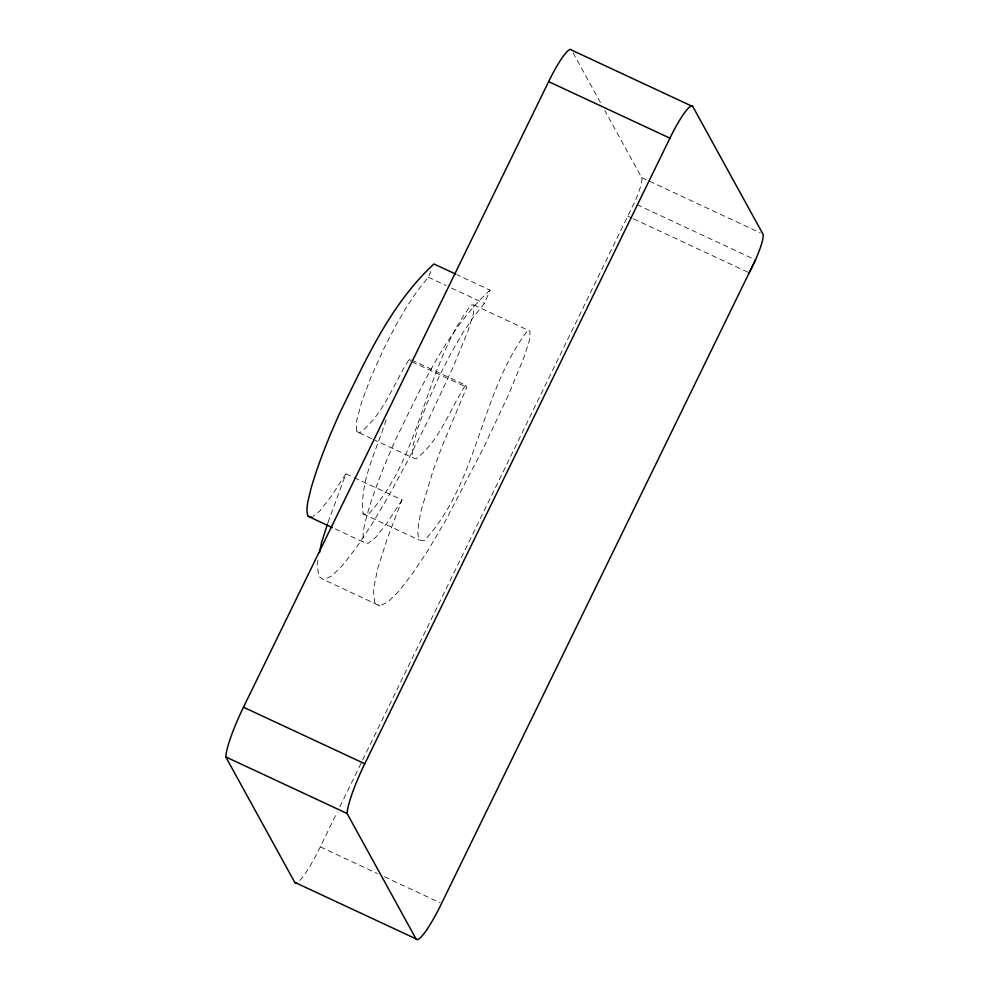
<?xml version="1.0" encoding="UTF-8"?>
<svg xmlns="http://www.w3.org/2000/svg" width="989" height="989" viewBox="0 0 989 989"><rect width="100%" height="100%" fill="white"/><g stroke="black" fill="none" stroke-linecap="round" stroke-linejoin="round"><path stroke-width="0.74" stroke-dasharray="4.95 3.71" d="M386.093 419.806C376.76 450.168 359.39 481.371 363.074 513.872L368.093 514.589C422.451 456.003 423.712 367.636 471.098 305.057L473.929 304.958L473.57 313.352L468.143 330.61L452.851 367.673L428.954 418.582L408.544 459.18L389.641 494.216L372.235 523.688L356.324 547.597L342.602 565.251L331.76 575.957L323.786 579.715L318.681 576.513L317.209 564.089L318.359 558.365M473.929 304.958L530.017 331.117L529.671 339.511L524.232 356.757L508.952 393.832L485.043 444.741L445.73 520.362L428.324 549.835L412.425 573.744L398.703 591.41L387.849 602.103L379.875 605.861L323.786 579.715M327.977 522.526L345.927 473.793L352.764 476.982M354.136 477.625L402.029 499.94L387.317 538.622L377.613 568.799L373.298 590.235L374.769 602.672L379.875 605.861M371.629 438.634L356.572 431.612L356.386 421.673L361.566 402.3L371.147 376.673L384.189 347.955L395.563 325.888L406.702 306.751L417.63 290.531L428.336 277.254L432.267 267.97M356.572 431.612L359.947 432.675C383.819 414.317 393.56 383.547 409.434 358.982L465.535 385.141C449.661 409.706 439.907 440.476 416.048 458.834L412.673 457.771L412.487 447.832L417.667 428.46L427.248 402.832L440.29 374.114L451.652 352.035L462.803 332.897L473.731 316.69L484.437 303.4L490.062 290.148L457.215 274.843M465.535 385.141L466.746 387.342L442.194 445.952L433.12 470.492L421.339 509.694L418.557 523.676L417.84 533.776L419.175 540.031L424.194 540.736C478.54 482.15 479.813 393.783 527.199 331.204L530.017 331.117M299.791 880.507A47.682 7.393 -65 0 0 320.275 846.893L337.175 812.241M339.882 806.69L635.643 199.988A30.461 4.722 -65 0 0 641.676 177.587L604.774 110.471M345.927 473.793L331.018 496.713L319.793 510.967L313.216 516.332M402.029 499.94L387.107 522.872L375.894 537.126L368.217 543.381L363.927 542.318L333.825 528.287M490.062 290.148C446.472 330.363 421.969 386.007 396.255 438.312C384.981 463.322 374.559 488.789 366.956 515.182C365.151 524.022 361.442 533.244 363.927 542.318M641.676 177.587L760.182 232.835M636.978 204.624L752.691 258.574M627.891 216.232L632.07 218.186M633.467 218.829L749.18 272.779M428.336 277.254L446.126 285.549M451.602 288.096L484.437 303.4M412.017 361.826L466.746 387.342M372.989 439.264L412.673 457.771M363.074 513.872L419.175 540.031M320.275 846.893L377.439 873.534M384.412 876.786L440.179 902.784M573.039 52.751L601.089 103.758M409.434 358.982L410.645 361.183"/><path stroke-width="1.48" d="M319.509 552.653L321.512 542.652L327.52 523.972M755.485 259.872L441.564 903.439A47.682 7.393 -65 0 1 416.01 938.87L294.722 882.324L225.789 756.931A50.142 7.764 -65 0 1 243.479 707.209L548.635 81.617A43.467 6.738 -65 0 1 571.568 50.068L692.856 106.614L762.964 234.133A30.461 4.722 -65 0 1 756.931 256.534L755.139 260.663A30.461 4.722 -65 0 1 749.18 272.779M416.01 938.87L347.077 813.477A50.142 7.764 -65 0 1 364.78 763.755L669.924 138.176A43.467 6.738 -65 0 1 692.856 106.614M455.855 274.2L433.961 263.989C390.383 304.204 365.868 359.86 340.154 412.166C328.88 437.175 318.47 462.642 310.855 489.023C309.05 497.875 305.341 507.085 307.826 516.159L312.116 517.222M548.635 81.617L669.924 138.176M307.826 516.159L332.452 527.644M243.479 707.209L364.78 763.755M225.789 756.931L347.077 813.477M296.589 882.93A47.682 7.393 -65 0 1 294.722 882.324"/></g></svg>
